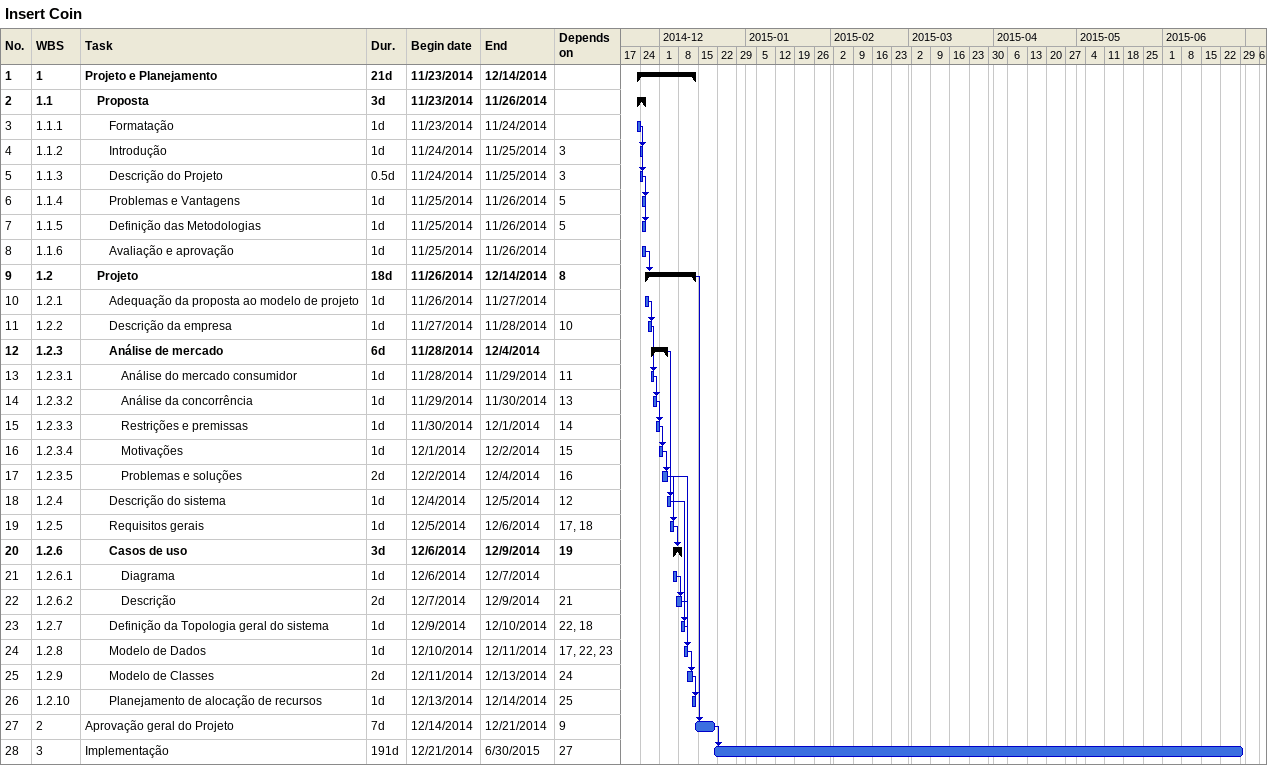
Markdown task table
Insert Coin

| ID | WBS | Task | Duration | Start | Finish | Predecessors |
|---|---|---|---|---|---|---|
| 1 | 1 | **Projeto e Planejamento** | 21d | 2014-11-23 | 2014-12-14 |  |
| 2 | 1.1 | **Proposta** | 3d | 2014-11-23 | 2014-11-26 |  |
| 3 | 1.1.1 | Formatação | 1d | 2014-11-23 | 2014-11-24 |  |
| 4 | 1.1.2 | Introdução | 1d | 2014-11-24 | 2014-11-25 | 3 |
| 5 | 1.1.3 | Descrição do Projeto | 0.5d | 2014-11-24 | 2014-11-25 | 3 |
| 6 | 1.1.4 | Problemas e Vantagens | 1d | 2014-11-25 | 2014-11-26 | 5 |
| 7 | 1.1.5 | Definição das Metodologias | 1d | 2014-11-25 | 2014-11-26 | 5 |
| 8 | 1.1.6 | Avaliação e aprovação | 1d | 2014-11-25 | 2014-11-26 |  |
| 9 | 1.2 | **Projeto** | 18d | 2014-11-26 | 2014-12-14 | 8 |
| 10 | 1.2.1 | Adequação da proposta ao modelo de projeto | 1d | 2014-11-26 | 2014-11-27 |  |
| 11 | 1.2.2 | Descrição da empresa | 1d | 2014-11-27 | 2014-11-28 | 10 |
| 12 | 1.2.3 | **Análise de mercado** | 6d | 2014-11-28 | 2014-12-04 |  |
| 13 | 1.2.3.1 | Análise do mercado consumidor | 1d | 2014-11-28 | 2014-11-29 | 11 |
| 14 | 1.2.3.2 | Análise da concorrência | 1d | 2014-11-29 | 2014-11-30 | 13 |
| 15 | 1.2.3.3 | Restrições e premissas | 1d | 2014-11-30 | 2014-12-01 | 14 |
| 16 | 1.2.3.4 | Motivações | 1d | 2014-12-01 | 2014-12-02 | 15 |
| 17 | 1.2.3.5 | Problemas e soluções | 2d | 2014-12-02 | 2014-12-04 | 16 |
| 18 | 1.2.4 | Descrição do sistema | 1d | 2014-12-04 | 2014-12-05 | 12 |
| 19 | 1.2.5 | Requisitos gerais | 1d | 2014-12-05 | 2014-12-06 | 17, 18 |
| 20 | 1.2.6 | **Casos de uso** | 3d | 2014-12-06 | 2014-12-09 | 19 |
| 21 | 1.2.6.1 | Diagrama | 1d | 2014-12-06 | 2014-12-07 |  |
| 22 | 1.2.6.2 | Descrição | 2d | 2014-12-07 | 2014-12-09 | 21 |
| 23 | 1.2.7 | Definição da Topologia geral do sistema | 1d | 2014-12-09 | 2014-12-10 | 22, 18 |
| 24 | 1.2.8 | Modelo de Dados | 1d | 2014-12-10 | 2014-12-11 | 17, 22, 23 |
| 25 | 1.2.9 | Modelo de Classes | 2d | 2014-12-11 | 2014-12-13 | 24 |
| 26 | 1.2.10 | Planejamento de alocação de recursos | 1d | 2014-12-13 | 2014-12-14 | 25 |
| 27 | 2 | Aprovação geral do Projeto | 7d | 2014-12-14 | 2014-12-21 | 9 |
| 28 | 3 | Implementação | 191d | 2014-12-21 | 2015-06-30 | 27 |
